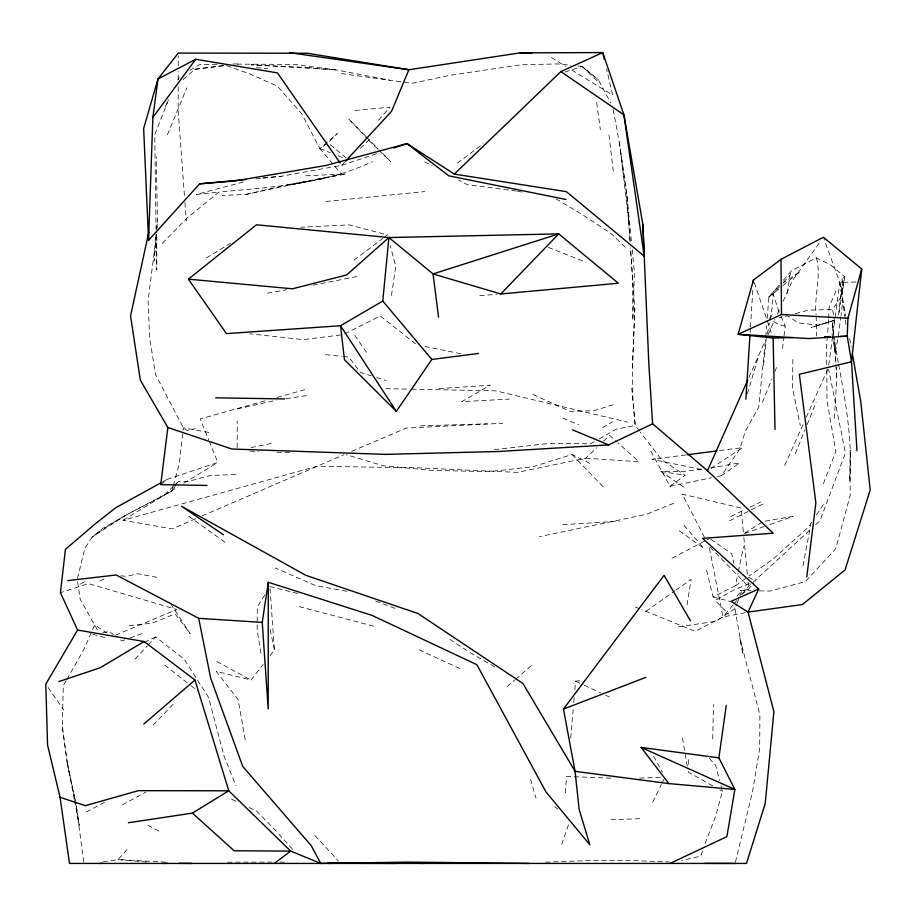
<?xml version="1.0" encoding="UTF-8"?>
<svg xmlns="http://www.w3.org/2000/svg" width="916" height="916" viewBox="0 0 916 916"><rect width="100%" height="100%" fill="white"/><g stroke="black" fill="none" stroke-linecap="round" stroke-linejoin="round"><path stroke-width="0.69" stroke-dasharray="4.58 3.44" d="M178.196 86.768L178.162 110.618L184.528 196.86M178.208 79.761L178.219 71.334M178.231 65.723L178.254 55.91M237.187 447.603L237.233 420.982M783.329 280.285L791.481 270.838L816.351 257.843L830.537 264.907L844.781 276.861L842.296 278.567L842.239 305.772L840.991 315.436M792.901 359.404L792.409 387.754L800.298 425.505M712.751 738.926L713.461 704.45M76.051 803.664L67.486 764.505L62.311 726.628L63.296 685.718L66.112 680.76M639.46 431.001L635.212 425.493L632.945 400.395L632.441 367.934L634.799 308.612L630.437 247.732M632.441 367.934L634.799 308.612M828.602 319.73L827.537 334.832M828.659 318.333L829.106 307.192L837.167 288.116M156.819 230.328L157.426 220.103L156.292 156.693M834.327 418.234L836.812 378.388L836.159 367.419M750.112 332.554L750.376 328.294M750.467 326.875L752.803 290.006M565.378 792.878L566.603 776.436L611.522 778.188M767.219 318.379L768.856 297.082L779.711 284.487M717.136 476.606L721.293 475.759L739.739 449.241L745.246 431.436L758.7 407.322L765.662 338.244M765.776 336.825L766.681 325.478M156.281 234.164L154.094 260.9L156.487 234.393L148.06 300.803L149.686 338.015L155.48 374.415L183.372 427.806L186.875 430.474L195.314 428.722M156.739 228.542L157.426 220.103M570.737 738.067L573.29 708.194M573.771 702.492L574.263 696.801M574.87 689.691L575.591 681.149L581.179 680.622M827.411 336.183L826.621 344.313L826.759 365.45M842.296 278.567L838.575 315.402L844.781 276.861L840.224 298.181L832.598 309.448L834.419 320.337L831.888 332.977L835.243 352.339L836.068 366.056M763.52 365.186L766.291 340.557M782.539 348.71L783.867 337.409M784.039 335.989L785.195 326.096L779.722 313.455M838.335 336.138L840.819 316.81M828.774 365.083L839.823 282.414L823.873 238.584M787.382 293.418L789.878 275.247L791.481 270.838M391.475 295.387L395.746 266.407L390.319 245.9M687.023 604.881L691.133 579.347L676.077 589.996M767.448 333.813L769.28 323.016M802.988 565.939L810.683 525.063M833.755 336.802L835.243 352.339L838.151 337.512M706.557 570.199L713.106 596.923L735.445 585.736L738.056 573.153M738.353 571.744L743.574 546.566M769.543 319.833L772.486 306.528L773.035 293.853L779.585 286.616M735.456 862.105L752.723 790.76L759.662 748.544L759.891 714.835L739.716 637.719L743.116 654.688L734.93 608.648L736.418 604.835M721.007 785.871L722.403 791.264L715.717 816.03L704.644 844.689M172.952 486.969L171.842 491.056L125.629 515.353L103.199 528.154L92.207 537.005L84.936 548.1L77.276 579.255L80.116 599.075L98.55 632.04M173.33 485.595L179.261 463.782L183.372 427.806L211.768 432.97M747.479 393.743L758.711 355.374L767.425 336.069M702.515 851.021L700.82 856.094L681.756 860.548M561.726 844.369L569.18 822.831M168.338 100.176L154.724 134.732L156.052 229.092M823.427 483.648L835.839 451.359L826.999 400.693L826.77 366.858M736.922 603.564L739.407 597.221M739.899 595.95L741.891 590.877L736.269 596.843M762.444 402.227L771.822 379.121M774.947 371.427L776.505 367.579M795.34 453.592L804.935 429.982M807.065 424.738L816.122 402.445M167.422 134.732L186.807 87.947M748.933 377.403L758.711 355.374M784.703 465.454L803.927 422.528M806.252 417.318L827.812 369.182M767.997 334.775L774.97 319.34M777.295 314.188L779.619 309.047M783.1 301.318L792.386 280.731L820.129 241.835M178.002 79.726L179.204 77.173M652.684 802.13L661.386 784.52M662.005 783.26L663.871 779.493M165.327 106.565L168.956 99.329M770.116 318.688L772.417 314.119M66.822 679.512L83.722 649.719L94.737 624.941L106.508 632.887M264.713 594.999L257.304 607.022L257.156 629.807L260.934 653.211M811.816 522.12L808.713 526.837L773.276 558.955L749.196 576.004M816.477 515.032L824.251 503.228M176.112 484.701L171.842 491.056C144.854 505.529 116.641 518.307 92.207 537.005L125.629 515.353M176.822 483.648L178.242 481.53L187.356 481.69L210.222 475.541L235.904 474.488M245.225 739.636L238.091 699.572L216.256 671.336L250.984 680.061L263.144 664.501M270.106 655.616L274.445 650.051L269.991 587.992M733.006 605.007L722.987 616.983L695.175 631.319L641.784 609.621M733.911 603.919L736.647 600.644M742.109 594.118L748.487 586.492L810.477 529.494M378.526 120.248L390.033 107.126L354.366 110.596M741.456 594.495L748.029 589.618L753.914 582.931M779.184 312.196L773.035 293.853L768.856 297.082L779.39 285.46M783.329 282.483L789.878 275.247M127.084 849.636L117.958 859.586L101.401 862.151M263.007 178.116L281.487 176.238L341.737 165.304L344.611 162.189M135.03 659.073L147.224 646.009M148.163 645.001L155.674 636.963L184.093 659.039L208.608 697.523L224.008 756.032L235.927 785.665M153.167 725.094L174.212 703.19M162.304 243.29L187.688 217.527L218.924 192.062C270.804 187.127 324.63 184.322 372.446 161.628M360.297 148.335L369.171 139.724M164.536 494.835L173.342 486.281M174.326 485.331L178.242 481.53M195.589 518.742L172.151 528.887L123.099 520.288L316.707 466.336L415.601 467.721L517.345 472.381L585.656 458.206L596.637 447.752M603.633 441.1L609.621 435.386L616.949 441.97M815.732 524.662L819.935 520.803L845.399 453.031L828.682 369.285M183.097 79.532L194.833 69.284L223.882 65.38M226.584 65.654L250.331 74.104L277.548 86.31L301.868 114.031L319.879 148.587L337.248 133.553L328.077 142.907L319.879 148.587L341.416 174.143L246.244 194.364L222.176 195.486M507.143 686.599L514.609 680.13M515.674 679.203L532.723 664.432M768.856 297.082L781.909 286.433M782.997 285.552L800.412 271.354L782.894 283.113M160.735 484.656L167.353 479.286L217.825 462.465L209.317 441.363M354.045 260.121L382.98 238.309M384.09 237.473L387.434 234.954L349.248 224.878L300.78 227.237M457.382 163.082L483.305 143.778M650.818 451.153L670.054 486.293L685.099 475.244L661.512 459.614L640.307 432.1M735.445 585.736L748.051 576.817M645.963 611.293L674.92 590.809M721.293 475.759L739.716 462.832L711.354 467.87M734.93 608.648L716.014 621.288L678.126 626.853M710.988 468.431L742.441 447.615L718.384 450.729M189.887 70.337L199.791 64.544L217.756 64.257M744.571 533.204L763.039 521.536L793.073 516.338L767.574 525.372M123.099 520.288L177.75 486.934M183.818 483.224L217.825 462.465M206.421 257.911L230.683 243.152M602.419 427.783L612.38 421.784M80.493 584.042L86.184 580.801M594.289 441.684L590.591 443.779L549.611 443.378L491.411 449.985M599.224 438.879L616.502 429.089L635.212 425.493L631.777 388.178M162.441 481.999L167.353 479.286M122.332 804.832L146.01 792.1M86.276 812.011L106.416 801.294M672.069 558.176L705.801 540.44M707.049 539.787L709.545 538.471M344.771 333.951L380.243 315.928L416.723 344.748M729.628 520.723L750.032 510.475M751.315 509.846L762.799 504.086M99.901 581.03L105.867 578.088M730.968 516.372L745.132 509.514M750.284 507.029L760.589 502.037M144.362 642.288L155.674 636.963M202.104 515.926L343.958 454.691M351.744 451.37L406.246 428.07L502.575 423.295M115.611 635.154L176.765 609.472L88.486 583.606L60.433 592.709M749.299 583.618L734.197 589.847L715.259 600.472L728.632 614.189M673.684 503.308L646.685 514.242L539.409 536.673M124.702 639.94L122.023 640.925L118.817 638.578M130.061 637.971L144.797 632.544M744.754 533.467L766.223 525.853M341.737 165.304L377.701 153.35M565.012 72.043L582.164 66.444L598.4 79.795L610.697 103.004M834.419 320.337L811.038 327.516L834.419 320.337L818.389 325.18L798.58 322.982L787.428 315.768L779.173 317.646M589.744 463.393L572.053 454.496L532.78 466.759L488.537 471.694L430.932 470.297L383.14 465.717L346.305 454.702M613.216 404.792L593.912 410.666L570.439 411.502L529.986 393.101M264.804 400.876L200.261 418.944L208.779 440.046M277.159 397.407L304.616 389.724M795.294 313.661L808.404 310.146L832.598 309.448M243.221 182.044L196.264 194.444L218.924 192.062M246.244 194.364L287.945 184.677L346.374 173.754L289.25 185.078L302.326 182.753M237.381 408.891L276.529 400.166M670.054 486.293L711.595 477.751M251.03 447.592L271.812 443.367M312.986 285.185L358.259 276.254M745.28 612.632L722.987 616.983L709.327 547.573M267.415 293.12L286.754 289.754M102.947 632.59L109.21 631.548L113.481 634.673M287.945 184.677L327.401 178.093M286.09 398.7L307.959 395.369M685.832 454.943L651.871 459.328L703.328 469.885M701.679 469.106L683.714 471.419L660.94 471.454L685.225 488.136M340.729 334.947L303.345 339.641L249.713 333.813M194.833 69.284L224.386 65.746M748.029 589.618L740.013 590.568L751.063 590.74M129.122 625.788L152.377 623.063L175.162 613.835L190.242 633.735L170.96 604.136M255.896 178.838L261.575 178.265M325.97 201.474L424.68 191.581M263.132 177.944L281.487 176.238M237.21 64.131L294.471 64.418L336.481 69.971L389.85 80.23L411.948 83.345L450.374 75.204L521.41 64.761L558.336 63.937L570.943 65.265M479.766 295.593L496.712 294.391M439.004 388.647L490.243 385.178L461.756 401.643L509.342 399.124M562.756 524.685L619.399 521.17M545.57 862.208L590.706 860.479L634.983 860.697L669.241 861.933M305.818 175.78L341.416 174.143M639.666 778.131L662.291 777.112M610.961 819.786L640.421 818.629M420.272 425.837L487.301 423.81M845.147 318.619L839.823 282.414L856.449 281.979M232.95 64.005L239.866 63.902M227.489 862.196L274.239 862.093M279.895 862.093L286.971 862.185M276.976 452.275L292.49 452.332M759.341 590.866L770.39 591.038L805.473 581.523L835.793 548.627L850.163 495.499L850.277 450.088L849.647 481.461C852.796 442.096 845.915 402.8 838.564 364.259M385.934 388.67L410.208 389.163M411.639 389.185L495.865 390.869L627.586 422.127M165.75 862.151L117.958 859.586L149.102 862.231M249.988 451.13L258.53 451.611M585.656 458.206L638.944 461.71L617.991 442.909M256.388 67.681L267.712 68.585M577.95 65.998L582.164 66.444L598.4 79.795M325.615 354.641L342.046 356.381M343.408 356.519L348.882 357.103L360.354 372.4L371.22 375.823M120.912 575.798L126.19 576.393L137.915 573.748L157.128 577.366M516.28 191.009L467.412 184.723L458.618 180.005M341.359 73.555L389.85 80.23M660.94 471.454L685.099 475.244M346.717 591.278L315.447 585.553L275.292 567.954M517.666 191.261L521.799 192.028M785.195 326.096L781.451 325.398L770.734 320.382M460.737 353.771L423.65 346.168M269.899 586.583L298.307 593.66M299.2 606.632L373.556 626.109M713.106 596.923L731.586 601.801M92.688 634.238L107.802 638.429M376.648 377.529L386.14 380.518M375.686 601.091L395.288 608.442M319.879 148.587L330.275 152.663M338.073 155.731L343.271 157.77M548.375 247.4L585.896 262.216M635.269 606.976L640.479 609.094M562.951 418.108L578.66 424.646M419.196 649.833L459.603 668.428M575.591 681.149L583.114 684.687M584.362 685.271L600.656 692.908M605.671 695.267L609.426 697.03M231.611 799.176L237.862 802.176M249.106 807.557L256.606 811.152L274.571 829.312L293.635 850.506M147.854 825.293L161.537 832.404M748.406 577.229L755.597 581.019M424.703 161.823L432.249 165.865M216.863 661.489L250.984 680.061M712.671 785.802L688.34 772.154L688.34 767.986M719.976 789.901L722.403 791.264M494.777 666.917L470.515 652.89L449.63 639.208M556.058 198.898L582.107 214.424L611.59 233.912L627.494 249.312M551.375 57.502L565.802 66.353M571.802 70.04L612.667 95.115L606.575 69.032M710.713 539.272L731.758 553.699L733.785 563.374M679.248 530.742L703.82 548.363L682.775 523.906M188.65 516.12L225.187 542.398M554.615 806.641L557.81 809.068M164.8 665.165L189.887 684.882M190.975 685.74L197.524 690.882M330.218 144.694L346.317 158.033M582.164 66.444L598.228 81.81M368.656 140.194L377.701 149.022M378.709 149.995L390.777 161.754L381.949 152.777M365.289 135.808L348.618 118.851L366.755 138.167M366.263 136.816L378.033 148.781M710.037 547.196L748.487 586.492L748.086 582.29M572.053 454.496L604.835 488.56M314.99 835.564L338.473 861.143M709.327 758.276L715.774 765.627L719.61 780.466M354.778 335.348L368.266 354.79M48.147 687.527L63.788 710.095M653.566 756.192L662.394 772.085M704.473 537.303L682.191 494.171L741.101 508.025L743.735 536.043M754.349 282.769L766.738 319.157M767.196 320.508L771.776 333.985M816.351 257.843C821.618 276.163 813.889 295.857 816.099 314.772M530.57 779.287L535.963 798.111M270.128 629.521L274.445 650.051M74.207 799.073L67.028 761.608L75.971 803.836M74.471 800.47L79.257 825.442L76.246 805.027M838.312 362.885L833.869 336.63M613.148 109.393L619.273 142.163L626.922 195.772L631.479 242.408M839.823 282.414L845.743 316.1M849.693 338.554L851.17 346.981M682.431 738.01L687.87 769.417M83.757 862.093L76.154 805.244M845.353 320.016L846.166 325.592M619.273 142.163L626.922 195.772L630.116 241.927M596.659 102.581L600.358 129.614M62.311 726.628L67.486 764.505M620.693 152.308L628.731 220.756M609.014 134.87L613.56 173.571M833.72 335.233L832.255 321.253L833.617 335.382M632.166 249.473L634.376 272.086L632.853 320.451L632.521 278.624L630.483 247.572M743.872 537.452L747.422 575.282M835.243 352.339L834.453 342.229L835.816 363.091M184.94 202.516L186.291 220.893M626.922 195.772L630.048 242.11M835.907 364.476L836.812 378.388M816.133 316.18L816.683 335.954M156.155 234.714L156.785 269.876L156.739 231.611M688.328 759.65L688.328 766.6M309.333 67.635L251.179 64.773L336.481 69.971L309.333 67.635"/><path stroke-width="1.37" d="M268.274 582.267L268.205 708.904L262.239 622.399L268.274 582.267L372.056 615.392L476.892 664.684L545.993 791.974L589.824 844.747L579.13 809.389L575.076 771.341L563.466 709.076L664.066 575.328L690.469 620.842M246.186 179.513L199.585 183.841L148.564 240.347L152.869 117.431L157.999 78.959L178.254 53.094L307.192 53.242L408.88 69.753L520.059 52.865L532.402 52.762M793.107 337.535L773.15 338.027L738.124 334.306L753.433 280.067L780.982 259.343L823.392 237.255L861.75 269.018L847.93 318.287L847.243 336.195L851.502 361.797L856.952 450.729M745.876 399.216L749.929 335.393M753.261 282.907L753.433 280.067M861.75 269.018L851.502 361.797L799.359 374.266L815.858 502.873L806.744 577M382.774 301.055L388.899 237.553L558.737 233.878L618.369 283.239L500.777 293.967L433.062 273.941L388.899 237.553L256.503 224.775L188.387 279.151L226.515 333.619L340.534 325.73L382.774 301.055L431.825 359.45L478.576 353.427M148.827 232.069L130.553 315.963L140.343 380.14L167.857 427.532L160.735 484.656L206.993 485.446M670.1 863.433L726.869 836.629L734.872 789.455L718.877 757.841L726.251 705.457M161.216 482.675L115.794 507.693L95.539 523.631L65.448 549.302L60.433 592.709L77.574 630.036L45.8 684.149L47.563 745.029L60.055 797.298L69.502 863.433L746.494 863.433L765.249 803.366L773.883 711.629L748.063 612.094L758.723 588.988L702.595 538.379L773.173 533.204L707.495 470.744L747.777 380.003M396.33 411.399L340.534 325.73L344.462 359.725L396.33 411.399L431.825 359.45M152.869 117.431L195.726 59.265L277.468 72.891L340.111 162.968M345.572 161.147L391.579 111.271L408.88 69.753L289.525 52.681M500.777 293.967L558.737 233.878L433.062 273.941L438.569 317.268M199.585 183.841L234.565 181.013L325.649 165.521L407.002 143.606L454.336 174.097L560.844 71.597L602.739 52.567L623.933 114.843L642.883 224.592L648.814 363.618L652.593 423.776L707.495 470.744M388.899 237.553L346.649 274.949L292.479 288.803L188.387 279.151M143.801 724.041L194.971 680.038L144.133 641.532L77.574 630.036M274.285 863.433L290.681 851.09L320.737 863.433L407.265 862.116L528.864 863.433M128.4 822.751L192.417 813.11L228.771 790.783L194.971 680.038M144.133 641.532L100.084 667.798L58.853 681.584M195.726 59.265L157.999 78.959L143.652 128.446L148.564 240.347M167.857 427.532L231.943 449.012L385.201 454.382L498.728 451.485L608.682 444.89L652.593 423.776M847.93 318.287L781.52 314.52L738.124 334.306L808.794 338.565L847.243 336.195L840.121 336.367M758.723 588.988L731.06 601.354L748.063 612.094L802.427 604.537L845.079 569.924L870.2 489.968L860.788 401.723L852.407 354M563.466 709.076L645.872 677.348M393.685 148.037L407.002 143.606L448.783 175.826L565.916 199.459M687.252 454.76L716.965 450.912M67.681 580.63L116.149 574.985L198.692 618.323L262.239 622.399M99.844 863.433L102.638 863.307M824.446 336.756L830.148 336.619M163.254 863.433L167.536 863.33M328.283 863.433L372.125 862.723M520.059 52.865L602.739 52.567L604.342 59.425M327.791 863.25L396.502 863.433M735.147 863.433L704.679 863.387M179.135 863.33L191.913 863.433M215.695 397.83L284.784 398.929M418.074 863.319L423.627 863.433M668.829 783.581L734.872 789.455L641.143 747.433L668.829 783.581L575.076 771.341L522.933 683.473L417.959 613.502L305.864 575.328L181.494 506.25L223.412 534.784M641.143 747.433L718.877 757.841M454.336 174.097L566.363 191.65L644.154 256.102L642.883 224.592M60.055 797.298L85.394 805.668L138.339 790.668L228.771 790.783L290.681 851.09L234.153 850.781L192.417 813.11M572.592 429.879L608.682 444.89M560.844 71.597L623.933 114.843L644.154 256.102M320.737 863.433L311.257 845.686L242.74 766.44L210.726 678.367L198.692 618.323M773.15 338.027L774.993 429.444M780.982 259.343L781.52 314.52"/></g></svg>
